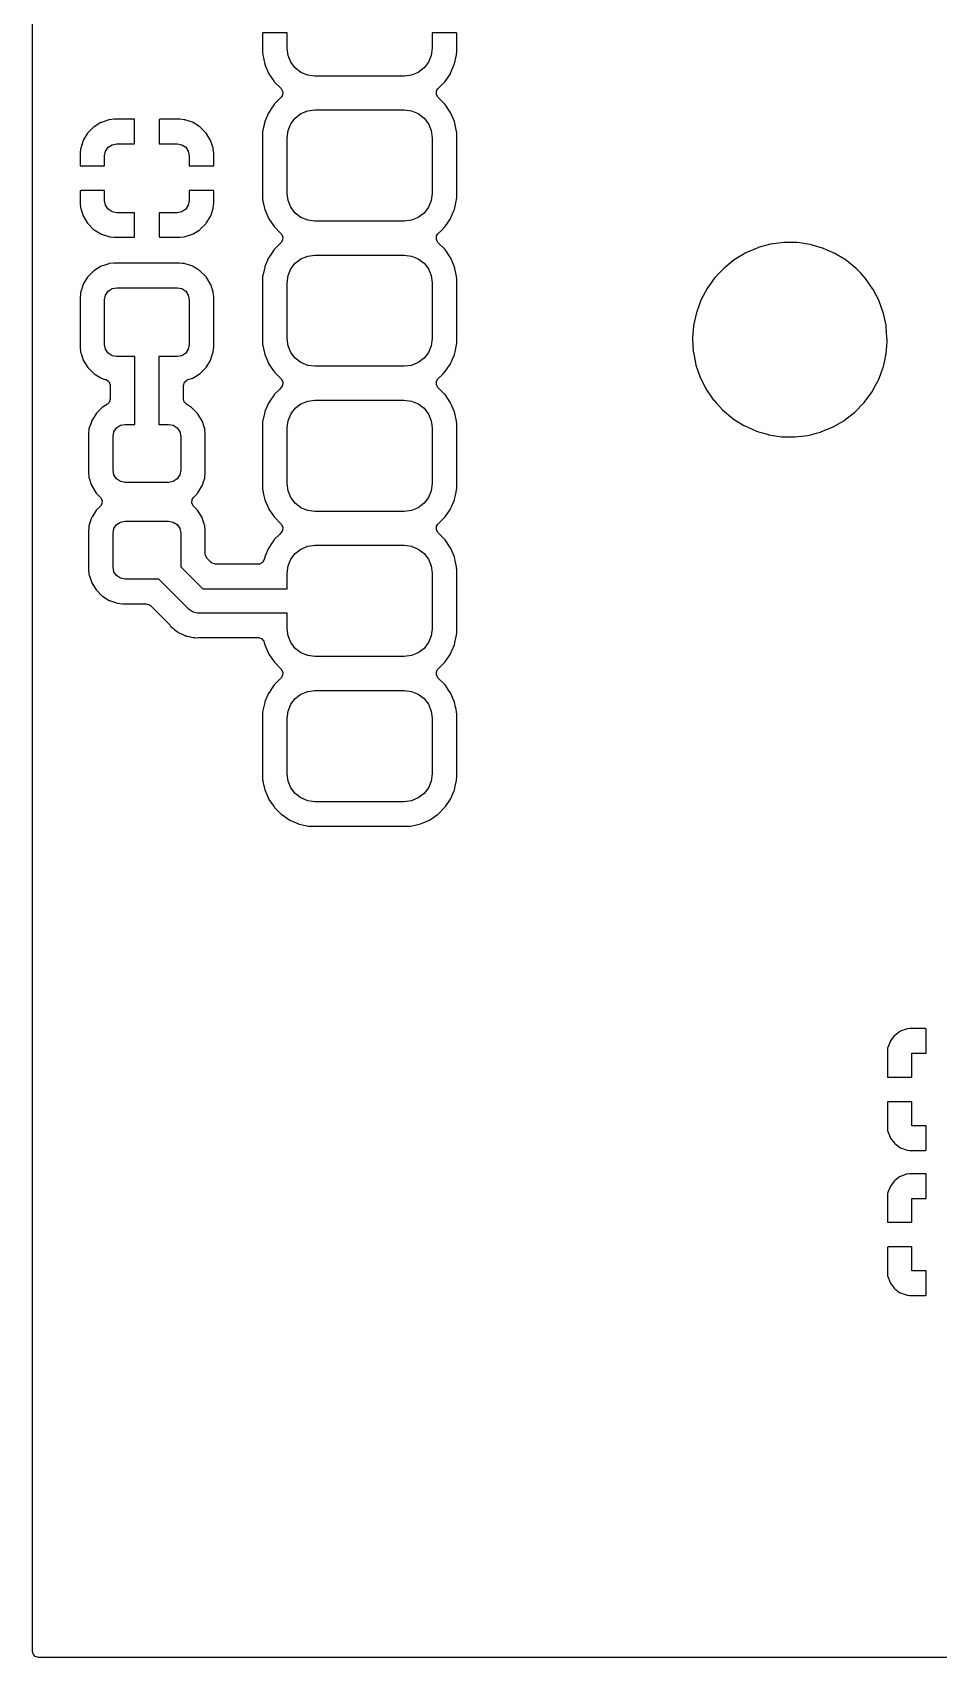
# Model space of a CAD drawing. Extents: x 170.5 to 254.5, y -139.5 to -85.5.
# Drawn here: x 170.51 to 189.25, y -139.49 to -105.9 of the extents above; entities that cross this region are included whole.
import ezdxf

# ---------------------------------------------------------------- set-up
doc = ezdxf.new("R2010")
doc.units = 0
doc.layers.add('BLACK', color=7, linetype='CONTINUOUS')

msp = doc.modelspace()

# ---------------------------------------------------------------- linework, layer by layer
at = {"layer": 'BLACK', "linetype": 'CONTINUOUS'}
for p, q in [((170.508, -139.366), (170.508, -85.634)), ((175.269, -105.91), (175.267, -105.918)), ((175.267, -105.918), (175.267, -106.306)), ((175.27, -105.908), (175.269, -105.91)), ((175.285, -105.904), (175.27, -105.908)), ((175.775, -105.904), (175.285, -105.904)), ((175.775, -106.225), (175.775, -105.904)), ((179.269, -105.904), (178.775, -105.904)), ((178.775, -105.904), (178.775, -106.225)), ((179.277, -105.906), (179.269, -105.904)), ((179.279, -105.907), (179.277, -105.906)), ((179.283, -105.922), (179.279, -105.907)), ((179.283, -106.306), (179.283, -105.922)), ((175.267, -106.306), (175.267, -106.31)), ((175.267, -106.31), (175.27, -106.351)), ((175.27, -106.351), (175.271, -106.36)), ((175.271, -106.36), (175.313, -106.552)), ((175.795, -106.374), (175.775, -106.225)), ((175.852, -106.512), (175.795, -106.374)), ((178.755, -106.374), (178.698, -106.512)), ((178.775, -106.225), (178.755, -106.374)), ((179.238, -106.55), (179.279, -106.359)), ((179.279, -106.359), (179.281, -106.349)), ((179.281, -106.349), (179.283, -106.31)), ((179.283, -106.31), (179.283, -106.306)), ((175.313, -106.552), (175.317, -106.563)), ((175.317, -106.563), (175.393, -106.742)), ((175.393, -106.742), (175.399, -106.752)), ((175.399, -106.752), (175.508, -106.914)), ((175.943, -106.632), (175.852, -106.512)), ((176.062, -106.723), (175.943, -106.632)), ((176.201, -106.78), (176.062, -106.723)), ((176.35, -106.8), (176.201, -106.78)), ((178.2, -106.8), (176.35, -106.8)), ((178.349, -106.78), (178.2, -106.8)), ((178.487, -106.723), (178.349, -106.78)), ((178.607, -106.632), (178.487, -106.723)), ((178.698, -106.512), (178.607, -106.632)), ((179.043, -106.912), (179.152, -106.751)), ((179.152, -106.751), (179.158, -106.74)), ((179.158, -106.74), (179.234, -106.561)), ((179.234, -106.561), (179.238, -106.55)), ((175.508, -106.914), (175.516, -106.923)), ((175.516, -106.923), (175.654, -107.06)), ((175.654, -107.06), (175.688, -107.123)), ((175.688, -107.123), (175.683, -107.193)), ((178.862, -107.177), (178.867, -107.106)), ((178.867, -107.106), (178.896, -107.061)), ((178.896, -107.061), (179.035, -106.921)), ((179.035, -106.921), (179.043, -106.912)), ((175.46, -107.457), (175.394, -107.554)), ((175.507, -107.388), (175.46, -107.457)), ((175.51, -107.383), (175.507, -107.388)), ((175.507, -107.388), (175.507, -107.388)), ((175.654, -107.239), (175.51, -107.383)), ((175.683, -107.193), (175.654, -107.239)), ((178.896, -107.239), (178.862, -107.177)), ((178.905, -107.248), (178.896, -107.239)), ((179.039, -107.381), (178.905, -107.248)), ((179.042, -107.386), (179.039, -107.381)), ((179.151, -107.547), (179.042, -107.386)), ((179.042, -107.386), (179.042, -107.386)), ((171.92, -107.763), (171.782, -107.848)), ((171.933, -107.757), (171.92, -107.763)), ((172.087, -107.705), (171.933, -107.757)), ((172.101, -107.702), (172.087, -107.705)), ((172.196, -107.692), (172.101, -107.702)), ((172.203, -107.692), (172.196, -107.692)), ((172.607, -107.692), (172.203, -107.692)), ((172.615, -107.694), (172.607, -107.692)), ((172.617, -107.695), (172.615, -107.694)), ((172.621, -107.71), (172.617, -107.695)), ((172.621, -108.2), (172.621, -107.71)), ((173.131, -107.698), (173.129, -107.706)), ((173.129, -107.706), (173.129, -108.2)), ((173.132, -107.696), (173.131, -107.698)), ((173.147, -107.692), (173.132, -107.696)), ((173.547, -107.692), (173.147, -107.692)), ((173.554, -107.692), (173.547, -107.692)), ((173.648, -107.702), (173.554, -107.692)), ((173.661, -107.705), (173.648, -107.702)), ((173.816, -107.756), (173.661, -107.705)), ((173.829, -107.762), (173.816, -107.756)), ((173.967, -107.847), (173.829, -107.762)), ((175.312, -107.75), (175.289, -107.856)), ((175.313, -107.744), (175.312, -107.75)), ((175.316, -107.737), (175.313, -107.744)), ((175.392, -107.559), (175.316, -107.737)), ((175.394, -107.554), (175.392, -107.559)), ((175.795, -107.926), (175.852, -107.787)), ((175.852, -107.787), (175.943, -107.668)), ((175.943, -107.668), (176.062, -107.577)), ((176.062, -107.577), (176.201, -107.52)), ((176.201, -107.52), (176.35, -107.5)), ((176.35, -107.5), (178.2, -107.5)), ((178.2, -107.5), (178.349, -107.52)), ((178.349, -107.52), (178.487, -107.577)), ((178.487, -107.577), (178.607, -107.668)), ((178.607, -107.668), (178.698, -107.787)), ((178.698, -107.787), (178.755, -107.926)), ((179.155, -107.552), (179.151, -107.547)), ((179.236, -107.742), (179.155, -107.552)), ((179.281, -107.944), (179.236, -107.742)), ((171.556, -108.134), (171.505, -108.289)), ((171.562, -108.121), (171.556, -108.134)), ((171.647, -107.983), (171.562, -108.121)), ((171.656, -107.972), (171.647, -107.983)), ((171.771, -107.857), (171.656, -107.972)), ((171.782, -107.848), (171.771, -107.857)), ((173.978, -107.856), (173.967, -107.847)), ((174.093, -107.971), (173.978, -107.856)), ((174.102, -107.982), (174.093, -107.971)), ((174.187, -108.12), (174.102, -107.982)), ((174.193, -108.133), (174.187, -108.12)), ((174.245, -108.287), (174.193, -108.133)), ((175.267, -107.99), (175.266, -107.992)), ((175.266, -107.992), (175.267, -109.308)), ((175.269, -107.951), (175.267, -107.99)), ((175.289, -107.856), (175.269, -107.946)), ((175.269, -107.946), (175.269, -107.951)), ((175.775, -108.075), (175.795, -107.926)), ((175.775, -109.225), (175.775, -108.075)), ((178.755, -107.926), (178.775, -108.075)), ((178.775, -108.075), (178.775, -109.225)), ((179.281, -107.949), (179.281, -107.944)), ((179.283, -107.983), (179.281, -107.949)), ((179.283, -107.992), (179.283, -107.983)), ((179.284, -109.308), (179.283, -107.992)), ((171.502, -108.302), (171.492, -108.396)), ((171.492, -108.396), (171.492, -108.403)), ((171.492, -108.403), (171.492, -108.64)), ((171.505, -108.289), (171.502, -108.302)), ((172, -108.45), (172.019, -108.354)), ((172, -108.658), (172, -108.45)), ((172.019, -108.354), (172.073, -108.273)), ((172.073, -108.273), (172.154, -108.219)), ((172.154, -108.219), (172.25, -108.2)), ((172.25, -108.2), (172.621, -108.2)), ((173.129, -108.2), (173.5, -108.2)), ((173.5, -108.2), (173.596, -108.219)), ((173.596, -108.219), (173.677, -108.273)), ((173.677, -108.273), (173.731, -108.354)), ((173.731, -108.354), (173.75, -108.45)), ((173.75, -108.45), (173.75, -108.658)), ((174.248, -108.301), (174.245, -108.287)), ((174.258, -108.396), (174.248, -108.301)), ((174.258, -108.403), (174.258, -108.396)), ((174.258, -108.645), (174.258, -108.403)), ((171.492, -108.64), (171.496, -108.656)), ((171.496, -108.656), (171.498, -108.657)), ((171.498, -108.657), (171.506, -108.658)), ((171.506, -108.658), (172, -108.658)), ((173.75, -108.658), (174.24, -108.658)), ((174.24, -108.658), (174.255, -108.654)), ((174.255, -108.654), (174.256, -108.653)), ((174.256, -108.653), (174.258, -108.645)), ((171.494, -109.172), (171.492, -109.18)), ((171.495, -109.171), (171.494, -109.172)), ((171.51, -109.166), (171.495, -109.171)), ((172, -109.166), (171.51, -109.166)), ((172, -109.375), (172, -109.166)), ((174.244, -109.166), (173.75, -109.166)), ((173.75, -109.166), (173.75, -109.375)), ((174.252, -109.168), (174.244, -109.166)), ((174.254, -109.169), (174.252, -109.168)), ((174.258, -109.185), (174.254, -109.169)), ((171.492, -109.18), (171.492, -109.422)), ((171.492, -109.422), (171.492, -109.429)), ((171.492, -109.429), (171.502, -109.524)), ((172.019, -109.471), (172, -109.375)), ((172.073, -109.552), (172.019, -109.471)), ((173.731, -109.471), (173.677, -109.552)), ((173.75, -109.375), (173.731, -109.471)), ((174.248, -109.523), (174.258, -109.429)), ((174.258, -109.422), (174.258, -109.185)), ((174.258, -109.429), (174.258, -109.422)), ((175.267, -109.308), (175.267, -109.31)), ((175.267, -109.31), (175.267, -109.31)), ((175.267, -109.31), (175.268, -109.328)), ((175.268, -109.328), (175.269, -109.356)), ((175.269, -109.356), (175.27, -109.36)), ((175.27, -109.36), (175.27, -109.36)), ((175.27, -109.36), (175.276, -109.386)), ((175.276, -109.386), (175.314, -109.558)), ((175.795, -109.374), (175.775, -109.225)), ((175.852, -109.512), (175.795, -109.374)), ((178.755, -109.374), (178.698, -109.512)), ((178.775, -109.225), (178.755, -109.374)), ((179.237, -109.556), (179.274, -109.386)), ((179.274, -109.386), (179.28, -109.359)), ((179.28, -109.359), (179.281, -109.354)), ((179.28, -109.359), (179.28, -109.359)), ((179.281, -109.354), (179.283, -109.32)), ((179.283, -109.31), (179.284, -109.308)), ((179.283, -109.32), (179.283, -109.31)), ((179.283, -109.31), (179.283, -109.31)), ((171.502, -109.524), (171.505, -109.538)), ((171.505, -109.538), (171.557, -109.692)), ((171.557, -109.692), (171.563, -109.705)), ((171.563, -109.705), (171.648, -109.843)), ((171.648, -109.843), (171.657, -109.854)), ((172.154, -109.606), (172.073, -109.552)), ((172.25, -109.625), (172.154, -109.606)), ((172.621, -109.625), (172.25, -109.625)), ((172.621, -110.119), (172.621, -109.625)), ((173.5, -109.625), (173.129, -109.625)), ((173.129, -109.625), (173.129, -110.115)), ((173.596, -109.606), (173.5, -109.625)), ((173.677, -109.552), (173.596, -109.606)), ((174.094, -109.853), (174.103, -109.842)), ((174.103, -109.842), (174.188, -109.704)), ((174.188, -109.704), (174.194, -109.691)), ((174.194, -109.691), (174.245, -109.536)), ((174.245, -109.536), (174.248, -109.523)), ((175.314, -109.558), (175.395, -109.748)), ((175.395, -109.748), (175.399, -109.753)), ((175.399, -109.753), (175.399, -109.753)), ((175.399, -109.753), (175.507, -109.912)), ((175.943, -109.632), (175.852, -109.512)), ((176.062, -109.723), (175.943, -109.632)), ((176.201, -109.78), (176.062, -109.723)), ((176.35, -109.8), (176.201, -109.78)), ((178.2, -109.8), (176.35, -109.8)), ((178.349, -109.78), (178.2, -109.8)), ((178.487, -109.723), (178.349, -109.78)), ((178.607, -109.632), (178.487, -109.723)), ((178.698, -109.512), (178.607, -109.632)), ((179.043, -109.912), (179.152, -109.751)), ((179.152, -109.751), (179.156, -109.746)), ((179.156, -109.746), (179.219, -109.597)), ((179.219, -109.597), (179.235, -109.561)), ((179.235, -109.561), (179.237, -109.556)), ((179.235, -109.561), (179.235, -109.561)), ((171.657, -109.854), (171.772, -109.969)), ((171.772, -109.969), (171.783, -109.978)), ((171.783, -109.978), (171.921, -110.063)), ((171.921, -110.063), (171.934, -110.069)), ((171.934, -110.069), (172.089, -110.12)), ((172.089, -110.12), (172.102, -110.123)), ((172.102, -110.123), (172.196, -110.133)), ((172.196, -110.133), (172.203, -110.133)), ((172.203, -110.133), (172.603, -110.133)), ((172.603, -110.133), (172.618, -110.129)), ((172.618, -110.129), (172.619, -110.127)), ((172.619, -110.127), (172.621, -110.119)), ((173.129, -110.115), (173.133, -110.13)), ((173.133, -110.13), (173.135, -110.131)), ((173.135, -110.131), (173.143, -110.133)), ((173.143, -110.133), (173.547, -110.133)), ((173.547, -110.133), (173.554, -110.133)), ((173.554, -110.133), (173.649, -110.123)), ((173.649, -110.123), (173.663, -110.12)), ((173.663, -110.12), (173.817, -110.068)), ((173.817, -110.068), (173.83, -110.062)), ((173.83, -110.062), (173.968, -109.977)), ((173.968, -109.977), (173.979, -109.968)), ((173.979, -109.968), (174.094, -109.853)), ((175.507, -109.912), (175.511, -109.919)), ((175.511, -109.919), (175.634, -110.041)), ((175.634, -110.041), (175.654, -110.061)), ((175.654, -110.061), (175.688, -110.123)), ((175.688, -110.123), (175.683, -110.194)), ((178.862, -110.177), (178.867, -110.106)), ((178.896, -110.239), (178.862, -110.177)), ((178.867, -110.106), (178.896, -110.061)), ((178.896, -110.061), (178.974, -109.983)), ((178.974, -109.983), (179.04, -109.917)), ((179.04, -109.917), (179.043, -109.912)), ((175.442, -110.484), (175.394, -110.554)), ((175.507, -110.388), (175.442, -110.484)), ((175.51, -110.383), (175.507, -110.388)), ((175.507, -110.388), (175.507, -110.388)), ((175.598, -110.294), (175.51, -110.383)), ((175.654, -110.239), (175.598, -110.294)), ((175.683, -110.194), (175.654, -110.239)), ((176.201, -110.52), (176.35, -110.5)), ((176.35, -110.5), (178.2, -110.5)), ((178.2, -110.5), (178.349, -110.52)), ((179.039, -110.381), (178.896, -110.239)), ((179.042, -110.386), (179.039, -110.381)), ((179.151, -110.547), (179.042, -110.386)), ((179.042, -110.386), (179.042, -110.386)), ((185.261, -110.457), (185.026, -110.597)), ((185.513, -110.349), (185.261, -110.457)), ((185.521, -110.347), (185.513, -110.349)), ((185.773, -110.278), (185.521, -110.347)), ((185.777, -110.277), (185.773, -110.278)), ((185.773, -110.278), (185.773, -110.278)), ((185.948, -110.255), (185.777, -110.277)), ((186.044, -110.242), (185.948, -110.255)), ((186.049, -110.241), (186.044, -110.242)), ((186.044, -110.242), (186.044, -110.242)), ((186.053, -110.241), (186.049, -110.241)), ((186.179, -110.242), (186.053, -110.241)), ((186.053, -110.241), (186.053, -110.241)), ((186.322, -110.243), (186.179, -110.242)), ((186.381, -110.251), (186.322, -110.243)), ((186.589, -110.281), (186.381, -110.251)), ((186.593, -110.281), (186.589, -110.281)), ((186.589, -110.281), (186.589, -110.281)), ((186.736, -110.322), (186.593, -110.281)), ((186.853, -110.355), (186.736, -110.322)), ((186.857, -110.356), (186.853, -110.355)), ((186.853, -110.355), (186.853, -110.355)), ((186.95, -110.397), (186.857, -110.356)), ((187.104, -110.465), (186.95, -110.397)), ((187.107, -110.466), (187.104, -110.465)), ((187.104, -110.465), (187.104, -110.465)), ((187.341, -110.609), (187.107, -110.466)), ((171.776, -110.827), (171.651, -110.952)), ((171.926, -110.733), (171.776, -110.827)), ((171.984, -110.714), (171.926, -110.733)), ((172.087, -110.68), (171.984, -110.714)), ((172.094, -110.677), (172.087, -110.68)), ((172.087, -110.68), (172.087, -110.68)), ((172.101, -110.677), (172.094, -110.677)), ((172.196, -110.667), (172.101, -110.677)), ((172.101, -110.677), (172.101, -110.677)), ((172.2, -110.666), (172.196, -110.667)), ((172.196, -110.667), (172.196, -110.667)), ((173.55, -110.666), (172.2, -110.666)), ((173.605, -110.672), (173.55, -110.666)), ((173.648, -110.677), (173.605, -110.672)), ((173.655, -110.677), (173.648, -110.677)), ((173.648, -110.677), (173.648, -110.677)), ((173.661, -110.679), (173.655, -110.677)), ((173.718, -110.698), (173.661, -110.679)), ((173.661, -110.679), (173.661, -110.679)), ((173.823, -110.733), (173.718, -110.698)), ((173.829, -110.737), (173.823, -110.733)), ((173.911, -110.787), (173.829, -110.737)), ((173.829, -110.737), (173.829, -110.737)), ((173.973, -110.826), (173.911, -110.787)), ((174.098, -110.951), (173.973, -110.826)), ((175.312, -110.75), (175.284, -110.877)), ((175.313, -110.744), (175.312, -110.75)), ((175.316, -110.737), (175.313, -110.744)), ((175.392, -110.559), (175.316, -110.737)), ((175.394, -110.554), (175.392, -110.559)), ((175.795, -110.926), (175.852, -110.787)), ((175.852, -110.787), (175.943, -110.668)), ((175.943, -110.668), (176.062, -110.577)), ((176.062, -110.577), (176.201, -110.52)), ((178.349, -110.52), (178.487, -110.577)), ((178.487, -110.577), (178.607, -110.668)), ((178.607, -110.668), (178.698, -110.787)), ((178.698, -110.787), (178.755, -110.926)), ((179.155, -110.552), (179.151, -110.547)), ((179.236, -110.742), (179.155, -110.552)), ((179.281, -110.944), (179.236, -110.742)), ((184.813, -110.768), (184.707, -110.88)), ((184.94, -110.666), (184.813, -110.768)), ((185.023, -110.6), (184.94, -110.666)), ((185.026, -110.597), (185.023, -110.6)), ((185.023, -110.6), (185.023, -110.6)), ((187.344, -110.612), (187.341, -110.609)), ((187.549, -110.78), (187.344, -110.612)), ((187.344, -110.612), (187.344, -110.612)), ((187.553, -110.783), (187.549, -110.78)), ((187.549, -110.78), (187.549, -110.78)), ((187.556, -110.786), (187.553, -110.783)), ((187.64, -110.877), (187.556, -110.786)), ((187.556, -110.786), (187.556, -110.786)), ((171.556, -111.109), (171.506, -111.258)), ((171.558, -111.102), (171.556, -111.109)), ((171.566, -111.089), (171.558, -111.102)), ((171.647, -110.958), (171.566, -111.089)), ((171.651, -110.952), (171.647, -110.958)), ((171.647, -110.958), (171.647, -110.958)), ((172.154, -111.194), (172.25, -111.175)), ((172.25, -111.175), (173.5, -111.175)), ((173.5, -111.175), (173.596, -111.194)), ((174.192, -111.101), (174.098, -110.951)), ((174.194, -111.108), (174.192, -111.101)), ((174.245, -111.262), (174.194, -111.108)), ((175.267, -110.99), (175.266, -110.992)), ((175.266, -110.992), (175.267, -112.308)), ((175.269, -110.951), (175.267, -110.99)), ((175.284, -110.877), (175.269, -110.946)), ((175.269, -110.946), (175.269, -110.951)), ((175.775, -111.075), (175.795, -110.926)), ((175.775, -112.225), (175.775, -111.075)), ((178.755, -110.926), (178.775, -111.075)), ((178.775, -111.075), (178.775, -112.225)), ((179.281, -110.949), (179.281, -110.944)), ((179.283, -110.983), (179.281, -110.949)), ((179.283, -110.992), (179.283, -110.983)), ((179.284, -112.229), (179.283, -110.992)), ((184.464, -111.189), (184.336, -111.431)), ((184.624, -110.967), (184.464, -111.189)), ((184.636, -110.955), (184.624, -110.967)), ((184.707, -110.88), (184.636, -110.955)), ((187.739, -110.983), (187.64, -110.877)), ((187.742, -110.987), (187.739, -110.983)), ((187.894, -111.204), (187.742, -110.987)), ((187.742, -110.987), (187.742, -110.987)), ((171.499, -111.303), (171.492, -111.375)), ((171.492, -111.375), (171.492, -112.4)), ((171.502, -111.277), (171.499, -111.303)), ((171.506, -111.258), (171.502, -111.27)), ((171.502, -111.27), (171.502, -111.277)), ((171.502, -111.277), (171.502, -111.277)), ((172, -111.425), (172.019, -111.329)), ((172, -112.35), (172, -111.425)), ((172.019, -111.329), (172.073, -111.248)), ((172.073, -111.248), (172.154, -111.194)), ((173.596, -111.194), (173.677, -111.248)), ((173.677, -111.248), (173.731, -111.329)), ((173.731, -111.329), (173.75, -111.425)), ((173.75, -111.425), (173.75, -112.35)), ((174.248, -111.269), (174.245, -111.262)), ((174.248, -111.276), (174.248, -111.269)), ((174.257, -111.36), (174.248, -111.276)), ((174.248, -111.276), (174.248, -111.276)), ((174.258, -111.375), (174.257, -111.36)), ((174.258, -112.4), (174.258, -111.375)), ((184.336, -111.431), (184.298, -111.536)), ((187.897, -111.207), (187.894, -111.204)), ((187.899, -111.211), (187.897, -111.207)), ((188.02, -111.447), (187.899, -111.211)), ((187.899, -111.211), (187.899, -111.211)), ((188.022, -111.451), (188.02, -111.447)), ((188.114, -111.709), (188.022, -111.451)), ((184.242, -111.688), (184.184, -111.956)), ((184.248, -111.674), (184.242, -111.688)), ((184.298, -111.536), (184.248, -111.674)), ((188.131, -111.795), (188.114, -111.709)), ((188.164, -111.952), (188.131, -111.795)), ((184.184, -111.96), (184.163, -112.219)), ((184.184, -111.956), (184.184, -111.96)), ((188.169, -111.977), (188.164, -111.952)), ((188.169, -111.981), (188.169, -111.977)), ((188.184, -112.202), (188.169, -111.981)), ((188.169, -111.981), (188.169, -111.981)), ((171.492, -112.4), (171.492, -112.404)), ((171.492, -112.404), (171.502, -112.499)), ((171.492, -112.404), (171.492, -112.404)), ((171.502, -112.499), (171.502, -112.506)), ((171.502, -112.506), (171.505, -112.513)), ((171.505, -112.513), (171.505, -112.513)), ((171.505, -112.513), (171.527, -112.58)), ((172.019, -112.446), (172, -112.35)), ((172.073, -112.527), (172.019, -112.446)), ((172.154, -112.581), (172.073, -112.527)), ((173.677, -112.527), (173.596, -112.581)), ((173.731, -112.446), (173.677, -112.527)), ((173.75, -112.35), (173.731, -112.446)), ((174.228, -112.565), (174.246, -112.511)), ((174.246, -112.511), (174.248, -112.505)), ((174.246, -112.511), (174.246, -112.511)), ((174.248, -112.505), (174.249, -112.495)), ((174.249, -112.495), (174.258, -112.404)), ((174.258, -112.404), (174.258, -112.4)), ((175.267, -112.308), (175.267, -112.31)), ((175.267, -112.31), (175.267, -112.31)), ((175.267, -112.31), (175.268, -112.335)), ((175.268, -112.335), (175.269, -112.356)), ((175.269, -112.356), (175.27, -112.36)), ((175.27, -112.36), (175.27, -112.36)), ((175.27, -112.36), (175.286, -112.429)), ((175.286, -112.429), (175.314, -112.558)), ((175.795, -112.374), (175.775, -112.225)), ((175.852, -112.512), (175.795, -112.374)), ((175.943, -112.632), (175.852, -112.512)), ((178.698, -112.512), (178.607, -112.632)), ((178.755, -112.374), (178.698, -112.512)), ((178.775, -112.225), (178.755, -112.374)), ((179.237, -112.556), (179.249, -112.502)), ((179.249, -112.502), (179.28, -112.359)), ((179.28, -112.359), (179.281, -112.354)), ((179.28, -112.359), (179.28, -112.359)), ((179.281, -112.354), (179.283, -112.312)), ((179.283, -112.31), (179.284, -112.308)), ((179.283, -112.312), (179.283, -112.31)), ((179.283, -112.31), (179.283, -112.31)), ((179.284, -112.308), (179.284, -112.229)), ((184.163, -112.219), (184.162, -112.229)), ((184.162, -112.229), (184.163, -112.236)), ((184.163, -112.236), (184.178, -112.502)), ((184.178, -112.502), (184.179, -112.506)), ((184.179, -112.506), (184.179, -112.506)), ((184.179, -112.506), (184.208, -112.653)), ((188.165, -112.543), (188.187, -112.295)), ((188.188, -112.25), (188.184, -112.202)), ((188.187, -112.292), (188.188, -112.25)), ((188.187, -112.295), (188.187, -112.292)), ((171.527, -112.58), (171.558, -112.674)), ((171.558, -112.674), (171.652, -112.824)), ((171.652, -112.824), (171.777, -112.949)), ((172.25, -112.6), (172.154, -112.581)), ((172.625, -112.6), (172.25, -112.6)), ((172.625, -114), (172.625, -112.6)), ((173.5, -112.6), (173.125, -112.6)), ((173.125, -112.6), (173.125, -114)), ((173.596, -112.581), (173.5, -112.6)), ((173.974, -112.948), (174.099, -112.823)), ((174.099, -112.823), (174.121, -112.789)), ((174.121, -112.789), (174.188, -112.679)), ((174.188, -112.679), (174.192, -112.673)), ((174.188, -112.679), (174.188, -112.679)), ((174.192, -112.673), (174.228, -112.565)), ((175.314, -112.558), (175.395, -112.748)), ((175.395, -112.748), (175.399, -112.753)), ((175.399, -112.753), (175.399, -112.753)), ((175.399, -112.753), (175.496, -112.896)), ((176.062, -112.723), (175.943, -112.632)), ((176.201, -112.78), (176.062, -112.723)), ((176.35, -112.8), (176.201, -112.78)), ((178.2, -112.8), (176.35, -112.8)), ((178.349, -112.78), (178.2, -112.8)), ((178.487, -112.723), (178.349, -112.78)), ((178.607, -112.632), (178.487, -112.723)), ((179.045, -112.91), (179.152, -112.751)), ((179.152, -112.751), (179.156, -112.746)), ((179.156, -112.746), (179.189, -112.669)), ((179.189, -112.669), (179.235, -112.561)), ((179.235, -112.561), (179.237, -112.556)), ((179.235, -112.561), (179.235, -112.561)), ((184.208, -112.653), (184.231, -112.771)), ((184.231, -112.771), (184.232, -112.775)), ((184.232, -112.775), (184.313, -113.011)), ((188.056, -112.953), (188.1, -112.836)), ((188.1, -112.836), (188.102, -112.832)), ((188.1, -112.836), (188.1, -112.836)), ((188.102, -112.832), (188.137, -112.68)), ((188.137, -112.68), (188.162, -112.569)), ((188.162, -112.569), (188.163, -112.565)), ((188.162, -112.569), (188.162, -112.569)), ((188.163, -112.565), (188.165, -112.543)), ((171.777, -112.949), (171.783, -112.953)), ((171.783, -112.953), (171.783, -112.953)), ((171.783, -112.953), (171.92, -113.038)), ((171.92, -113.038), (171.927, -113.042)), ((171.927, -113.042), (172.012, -113.07)), ((172.012, -113.07), (172.03, -113.076)), ((172.03, -113.076), (172.089, -113.117)), ((172.089, -113.117), (172.116, -113.182)), ((172.116, -113.182), (172.117, -113.196)), ((172.117, -113.196), (172.117, -113.479)), ((173.633, -113.196), (173.654, -113.128)), ((173.633, -113.479), (173.633, -113.196)), ((173.654, -113.128), (173.707, -113.081)), ((173.707, -113.081), (173.72, -113.076)), ((173.72, -113.076), (173.824, -113.042)), ((173.824, -113.042), (173.974, -112.948)), ((175.496, -112.896), (175.511, -112.919)), ((175.511, -112.919), (175.654, -113.061)), ((175.654, -113.061), (175.688, -113.123)), ((175.683, -113.194), (175.654, -113.239)), ((175.688, -113.123), (175.683, -113.194)), ((178.862, -113.177), (178.867, -113.106)), ((178.896, -113.239), (178.862, -113.177)), ((178.867, -113.106), (178.896, -113.061)), ((178.896, -113.061), (178.989, -112.968)), ((178.989, -112.968), (179.04, -112.917)), ((179.04, -112.917), (179.045, -112.91)), ((184.313, -113.011), (184.32, -113.03)), ((184.32, -113.03), (184.358, -113.106)), ((184.358, -113.106), (184.425, -113.239)), ((187.901, -113.28), (188.003, -113.092)), ((188.003, -113.092), (188.005, -113.088)), ((188.003, -113.092), (188.003, -113.092)), ((188.005, -113.088), (188.056, -112.953)), ((172.117, -113.479), (172.096, -113.547)), ((173.646, -113.533), (173.633, -113.479)), ((173.693, -113.586), (173.646, -113.533)), ((175.433, -113.497), (175.394, -113.554)), ((175.507, -113.388), (175.433, -113.497)), ((175.51, -113.383), (175.507, -113.388)), ((175.507, -113.388), (175.507, -113.388)), ((175.615, -113.278), (175.51, -113.383)), ((175.654, -113.239), (175.615, -113.278)), ((176.062, -113.577), (176.201, -113.52)), ((176.201, -113.52), (176.35, -113.5)), ((176.35, -113.5), (178.2, -113.5)), ((178.2, -113.5), (178.349, -113.52)), ((178.349, -113.52), (178.487, -113.577)), ((179.039, -113.381), (178.896, -113.239)), ((179.042, -113.386), (179.039, -113.381)), ((179.144, -113.536), (179.042, -113.386)), ((179.042, -113.386), (179.042, -113.386)), ((179.155, -113.552), (179.144, -113.536)), ((184.425, -113.239), (184.443, -113.275)), ((184.443, -113.275), (184.445, -113.278)), ((184.445, -113.278), (184.445, -113.278)), ((184.445, -113.278), (184.525, -113.395)), ((184.525, -113.395), (184.598, -113.5)), ((184.598, -113.5), (184.601, -113.503)), ((184.601, -113.503), (184.601, -113.503)), ((184.601, -113.503), (184.651, -113.558)), ((187.715, -113.546), (187.872, -113.332)), ((187.872, -113.332), (187.874, -113.328)), ((187.874, -113.328), (187.901, -113.28)), ((171.822, -113.783), (171.738, -113.919)), ((171.826, -113.777), (171.822, -113.783)), ((171.822, -113.783), (171.822, -113.783)), ((171.951, -113.652), (171.826, -113.777)), ((172.057, -113.586), (171.951, -113.652)), ((172.096, -113.547), (172.057, -113.586)), ((173.798, -113.651), (173.693, -113.586)), ((173.803, -113.656), (173.798, -113.651)), ((173.889, -113.742), (173.803, -113.656)), ((173.923, -113.776), (173.889, -113.742)), ((174.017, -113.926), (173.923, -113.776)), ((175.312, -113.75), (175.275, -113.921)), ((175.313, -113.744), (175.312, -113.75)), ((175.316, -113.737), (175.313, -113.744)), ((175.392, -113.559), (175.316, -113.737)), ((175.394, -113.554), (175.392, -113.559)), ((175.795, -113.926), (175.852, -113.787)), ((175.852, -113.787), (175.943, -113.668)), ((175.943, -113.668), (176.062, -113.577)), ((178.487, -113.577), (178.607, -113.668)), ((178.607, -113.668), (178.698, -113.787)), ((178.698, -113.787), (178.755, -113.926)), ((179.236, -113.742), (179.155, -113.552)), ((179.249, -113.801), (179.236, -113.742)), ((179.278, -113.933), (179.249, -113.801)), ((184.651, -113.558), (184.782, -113.703)), ((184.782, -113.703), (184.992, -113.878)), ((184.992, -113.878), (184.996, -113.881)), ((187.306, -113.915), (187.522, -113.746)), ((187.522, -113.746), (187.525, -113.742)), ((187.525, -113.742), (187.703, -113.558)), ((187.703, -113.558), (187.712, -113.549)), ((187.712, -113.549), (187.715, -113.546)), ((187.715, -113.546), (187.715, -113.546)), ((171.677, -114.095), (171.666, -114.2)), ((171.666, -114.2), (171.666, -115)), ((171.684, -114.075), (171.677, -114.095)), ((171.712, -113.99), (171.684, -114.075)), ((171.733, -113.927), (171.712, -113.99)), ((171.738, -113.919), (171.733, -113.927)), ((172.175, -114.25), (172.194, -114.154)), ((172.194, -114.154), (172.248, -114.073)), ((172.248, -114.073), (172.329, -114.019)), ((172.329, -114.019), (172.425, -114)), ((172.425, -114), (172.625, -114)), ((173.125, -114), (173.325, -114)), ((173.325, -114), (173.421, -114.019)), ((173.421, -114.019), (173.502, -114.073)), ((173.502, -114.073), (173.556, -114.154)), ((173.556, -114.154), (173.575, -114.25)), ((174.023, -113.944), (174.017, -113.926)), ((174.051, -114.029), (174.023, -113.944)), ((174.073, -114.094), (174.051, -114.029)), ((174.073, -114.101), (174.073, -114.094)), ((174.083, -114.196), (174.073, -114.101)), ((174.073, -114.101), (174.073, -114.101)), ((174.083, -114.2), (174.083, -114.196)), ((174.083, -115), (174.083, -114.2)), ((175.267, -113.99), (175.266, -113.992)), ((175.266, -113.992), (175.267, -115.308)), ((175.269, -113.951), (175.267, -113.99)), ((175.275, -113.921), (175.269, -113.946)), ((175.269, -113.946), (175.269, -113.951)), ((175.775, -114.075), (175.795, -113.926)), ((175.775, -115.225), (175.775, -114.075)), ((178.755, -113.926), (178.775, -114.075)), ((178.775, -114.075), (178.775, -115.225)), ((179.281, -113.944), (179.278, -113.933)), ((179.283, -113.992), (179.281, -113.944)), ((179.284, -115.308), (179.283, -113.992)), ((184.996, -113.881), (184.996, -113.881)), ((184.996, -113.881), (185.022, -113.897)), ((185.022, -113.897), (185.224, -114.024)), ((185.224, -114.024), (185.228, -114.026)), ((185.228, -114.026), (185.228, -114.026)), ((185.228, -114.026), (185.47, -114.135)), ((185.47, -114.135), (185.47, -114.135)), ((185.47, -114.135), (185.473, -114.136)), ((185.473, -114.136), (185.478, -114.138)), ((185.478, -114.138), (185.732, -114.213)), ((185.732, -114.213), (185.732, -114.213)), ((185.732, -114.213), (185.736, -114.214)), ((185.736, -114.214), (185.74, -114.215)), ((186.552, -114.227), (186.745, -114.176)), ((186.745, -114.176), (186.813, -114.159)), ((186.813, -114.159), (186.817, -114.158)), ((186.813, -114.159), (186.813, -114.159)), ((186.817, -114.158), (187.07, -114.053)), ((187.07, -114.053), (187.231, -113.959)), ((187.231, -113.959), (187.303, -113.917)), ((187.303, -113.917), (187.306, -113.915)), ((187.303, -113.917), (187.303, -113.917)), ((172.175, -114.95), (172.175, -114.25)), ((173.575, -114.25), (173.575, -114.95)), ((185.74, -114.215), (185.74, -114.215)), ((185.74, -114.215), (186.002, -114.255)), ((186.002, -114.255), (186.002, -114.255)), ((186.002, -114.255), (186.007, -114.256)), ((186.007, -114.256), (186.143, -114.258)), ((186.143, -114.258), (186.276, -114.26)), ((186.276, -114.26), (186.276, -114.26)), ((186.276, -114.26), (186.28, -114.26)), ((186.28, -114.26), (186.552, -114.227)), ((171.666, -115), (171.667, -115.004)), ((171.667, -115.004), (171.667, -115.004)), ((171.667, -115.004), (171.675, -115.084)), ((171.675, -115.084), (171.677, -115.106)), ((171.677, -115.106), (171.68, -115.113)), ((171.68, -115.113), (171.68, -115.113)), ((171.68, -115.113), (171.716, -115.223)), ((172.194, -115.046), (172.175, -114.95)), ((172.248, -115.127), (172.194, -115.046)), ((172.329, -115.181), (172.248, -115.127)), ((172.425, -115.2), (172.329, -115.181)), ((173.325, -115.2), (172.425, -115.2)), ((173.421, -115.181), (173.325, -115.2)), ((173.502, -115.127), (173.421, -115.181)), ((173.556, -115.046), (173.502, -115.127)), ((173.575, -114.95), (173.556, -115.046)), ((174.017, -115.273), (174.059, -115.147)), ((174.059, -115.147), (174.071, -115.111)), ((174.071, -115.111), (174.073, -115.105)), ((174.071, -115.111), (174.071, -115.111)), ((174.073, -115.105), (174.083, -115)), ((171.716, -115.223), (171.733, -115.274)), ((171.733, -115.274), (171.827, -115.424)), ((171.827, -115.424), (171.896, -115.493)), ((171.896, -115.493), (171.913, -115.511)), ((171.913, -115.511), (171.947, -115.573)), ((173.803, -115.627), (173.808, -115.556)), ((173.808, -115.556), (173.837, -115.511)), ((173.837, -115.511), (173.919, -115.428)), ((173.919, -115.428), (173.924, -115.423)), ((173.924, -115.423), (173.93, -115.414)), ((173.93, -115.414), (174.013, -115.279)), ((174.013, -115.279), (174.017, -115.273)), ((174.013, -115.279), (174.013, -115.279)), ((175.267, -115.308), (175.267, -115.31)), ((175.267, -115.31), (175.267, -115.31)), ((175.267, -115.31), (175.268, -115.335)), ((175.268, -115.335), (175.269, -115.356)), ((175.269, -115.356), (175.27, -115.36)), ((175.27, -115.36), (175.27, -115.36)), ((175.27, -115.36), (175.29, -115.45)), ((175.29, -115.45), (175.314, -115.558)), ((175.314, -115.558), (175.395, -115.748)), ((175.795, -115.374), (175.775, -115.225)), ((175.852, -115.512), (175.795, -115.374)), ((175.943, -115.632), (175.852, -115.512)), ((178.698, -115.512), (178.607, -115.632)), ((178.755, -115.374), (178.698, -115.512)), ((178.775, -115.225), (178.755, -115.374)), ((179.235, -115.561), (179.237, -115.556)), ((179.237, -115.556), (179.255, -115.472)), ((179.255, -115.472), (179.28, -115.359)), ((179.28, -115.359), (179.281, -115.354)), ((179.28, -115.359), (179.28, -115.359)), ((179.281, -115.354), (179.283, -115.317)), ((179.283, -115.31), (179.284, -115.308)), ((179.283, -115.317), (179.283, -115.31)), ((179.283, -115.31), (179.283, -115.31)), ((171.822, -115.783), (171.742, -115.912)), ((171.826, -115.777), (171.822, -115.783)), ((171.822, -115.783), (171.822, -115.783)), ((171.905, -115.697), (171.826, -115.777)), ((171.913, -115.689), (171.905, -115.697)), ((171.942, -115.644), (171.913, -115.689)), ((171.947, -115.573), (171.942, -115.644)), ((173.837, -115.689), (173.803, -115.627)), ((173.888, -115.741), (173.837, -115.689)), ((173.914, -115.766), (173.888, -115.741)), ((173.923, -115.776), (173.914, -115.766)), ((174.017, -115.926), (173.923, -115.776)), ((175.395, -115.748), (175.399, -115.753)), ((175.399, -115.753), (175.399, -115.753)), ((175.399, -115.753), (175.505, -115.91)), ((176.062, -115.723), (175.943, -115.632)), ((176.201, -115.78), (176.062, -115.723)), ((176.35, -115.8), (176.201, -115.78)), ((178.2, -115.8), (176.35, -115.8)), ((178.349, -115.78), (178.2, -115.8)), ((178.487, -115.723), (178.349, -115.78)), ((178.607, -115.632), (178.487, -115.723)), ((179.043, -115.912), (179.152, -115.751)), ((179.152, -115.751), (179.156, -115.746)), ((179.156, -115.746), (179.174, -115.703)), ((179.174, -115.703), (179.235, -115.561)), ((179.235, -115.561), (179.235, -115.561)), ((171.672, -116.142), (171.666, -116.2)), ((171.666, -116.2), (171.666, -117)), ((171.677, -116.102), (171.672, -116.142)), ((171.689, -116.059), (171.677, -116.095)), ((171.677, -116.095), (171.677, -116.102)), ((171.677, -116.102), (171.677, -116.102)), ((171.731, -115.934), (171.689, -116.059)), ((171.733, -115.927), (171.731, -115.934)), ((171.742, -115.912), (171.733, -115.927)), ((172.175, -116.25), (172.194, -116.154)), ((172.194, -116.154), (172.248, -116.073)), ((172.248, -116.073), (172.329, -116.019)), ((172.329, -116.019), (172.425, -116)), ((172.425, -116), (173.325, -116)), ((173.325, -116), (173.421, -116.019)), ((173.421, -116.019), (173.502, -116.073)), ((173.502, -116.073), (173.556, -116.154)), ((173.556, -116.154), (173.575, -116.25)), ((174.019, -115.933), (174.017, -115.926)), ((174.069, -116.084), (174.019, -115.933)), ((174.073, -116.094), (174.069, -116.084)), ((174.073, -116.101), (174.073, -116.094)), ((174.082, -116.185), (174.073, -116.101)), ((174.073, -116.101), (174.073, -116.101)), ((174.083, -116.2), (174.082, -116.185)), ((174.083, -116.684), (174.083, -116.2)), ((175.505, -115.91), (175.511, -115.919)), ((175.511, -115.919), (175.654, -116.061)), ((175.654, -116.061), (175.688, -116.123)), ((175.683, -116.194), (175.654, -116.239)), ((175.688, -116.123), (175.683, -116.194)), ((178.862, -116.177), (178.867, -116.106)), ((178.896, -116.239), (178.862, -116.177)), ((178.867, -116.106), (178.896, -116.061)), ((178.896, -116.061), (178.997, -115.96)), ((178.997, -115.96), (179.04, -115.917)), ((179.04, -115.917), (179.043, -115.912)), ((172.175, -116.95), (172.175, -116.25)), ((173.575, -116.25), (173.575, -116.946)), ((175.392, -116.559), (175.315, -116.739)), ((175.394, -116.554), (175.392, -116.559)), ((175.459, -116.459), (175.394, -116.554)), ((175.507, -116.388), (175.459, -116.459)), ((175.51, -116.383), (175.507, -116.388)), ((175.507, -116.388), (175.507, -116.388)), ((175.618, -116.274), (175.51, -116.383)), ((175.654, -116.239), (175.618, -116.274)), ((176.062, -116.577), (176.201, -116.52)), ((176.201, -116.52), (176.35, -116.5)), ((176.35, -116.5), (178.2, -116.5)), ((178.2, -116.5), (178.349, -116.52)), ((178.349, -116.52), (178.487, -116.577)), ((179.039, -116.381), (178.896, -116.239)), ((179.042, -116.386), (179.039, -116.381)), ((179.151, -116.547), (179.042, -116.386)), ((179.042, -116.386), (179.042, -116.386)), ((179.155, -116.552), (179.151, -116.547)), ((179.236, -116.742), (179.155, -116.552)), ((174.086, -116.71), (174.083, -116.684)), ((174.12, -116.773), (174.086, -116.71)), ((174.202, -116.855), (174.12, -116.773)), ((174.223, -116.871), (174.202, -116.855)), ((174.291, -116.891), (174.223, -116.871)), ((175.18, -116.891), (174.291, -116.891)), ((175.206, -116.889), (175.18, -116.891)), ((175.269, -116.855), (175.206, -116.889)), ((175.303, -116.792), (175.269, -116.855)), ((175.312, -116.75), (175.303, -116.792)), ((175.313, -116.744), (175.312, -116.75)), ((175.315, -116.739), (175.313, -116.744)), ((175.315, -116.739), (175.315, -116.739)), ((175.795, -116.926), (175.852, -116.787)), ((175.852, -116.787), (175.943, -116.668)), ((175.943, -116.668), (176.062, -116.577)), ((178.487, -116.577), (178.607, -116.668)), ((178.607, -116.668), (178.698, -116.787)), ((178.698, -116.787), (178.755, -116.926)), ((179.253, -116.82), (179.236, -116.742)), ((179.274, -116.912), (179.253, -116.82)), ((171.666, -117), (171.667, -117.004)), ((171.667, -117.004), (171.667, -117.004)), ((171.667, -117.004), (171.677, -117.099)), ((171.677, -117.099), (171.677, -117.106)), ((171.677, -117.106), (171.68, -117.113)), ((171.68, -117.113), (171.68, -117.113)), ((171.68, -117.113), (171.714, -117.217)), ((171.714, -117.217), (171.733, -117.274)), ((172.194, -117.046), (172.175, -116.95)), ((172.248, -117.127), (172.194, -117.046)), ((172.329, -117.181), (172.248, -117.127)), ((172.425, -117.2), (172.329, -117.181)), ((173.121, -117.2), (172.425, -117.2)), ((173.748, -117.827), (173.121, -117.2)), ((173.575, -116.946), (174.029, -117.4)), ((175.775, -117.075), (175.795, -116.926)), ((175.775, -117.4), (175.775, -117.075)), ((178.755, -116.926), (178.775, -117.075)), ((178.775, -117.075), (178.775, -118.225)), ((179.281, -116.944), (179.274, -116.912)), ((179.281, -116.949), (179.281, -116.944)), ((179.282, -116.972), (179.281, -116.949)), ((179.283, -116.992), (179.282, -116.972)), ((179.284, -118.308), (179.283, -116.992)), ((171.733, -117.274), (171.827, -117.424)), ((171.827, -117.424), (171.952, -117.549)), ((171.952, -117.549), (171.958, -117.553)), ((171.958, -117.553), (171.958, -117.553)), ((171.958, -117.553), (172.096, -117.638)), ((174.029, -117.4), (175.775, -117.4)), ((172.096, -117.638), (172.102, -117.642)), ((172.102, -117.642), (172.182, -117.669)), ((172.182, -117.669), (172.264, -117.696)), ((172.264, -117.696), (172.264, -117.696)), ((172.264, -117.696), (172.27, -117.698)), ((172.27, -117.698), (172.277, -117.698)), ((172.277, -117.698), (172.277, -117.698)), ((172.277, -117.698), (172.32, -117.703)), ((172.32, -117.703), (172.375, -117.709)), ((172.375, -117.709), (172.859, -117.709)), ((172.859, -117.709), (172.927, -117.729)), ((172.927, -117.729), (172.948, -117.745)), ((172.948, -117.745), (173.341, -118.139)), ((173.829, -117.881), (173.748, -117.827)), ((173.925, -117.9), (173.829, -117.881)), ((175.775, -117.9), (173.925, -117.9)), ((175.775, -118.225), (175.775, -117.9)), ((173.341, -118.139), (173.354, -118.153)), ((173.354, -118.153), (173.362, -118.165)), ((173.362, -118.165), (173.362, -118.165)), ((173.362, -118.165), (173.366, -118.171)), ((173.366, -118.171), (173.372, -118.176)), ((173.372, -118.176), (173.372, -118.176)), ((173.372, -118.176), (173.407, -118.205)), ((173.407, -118.205), (173.414, -118.212)), ((173.414, -118.212), (173.42, -118.218)), ((173.42, -118.218), (173.423, -118.22)), ((173.423, -118.22), (173.442, -118.235)), ((173.442, -118.235), (173.446, -118.238)), ((173.446, -118.238), (173.496, -118.281)), ((175.795, -118.374), (175.775, -118.225)), ((178.775, -118.225), (178.755, -118.374)), ((173.496, -118.281), (173.501, -118.285)), ((173.501, -118.285), (173.508, -118.289)), ((173.508, -118.289), (173.513, -118.292)), ((173.513, -118.292), (173.518, -118.295)), ((173.518, -118.295), (173.524, -118.3)), ((173.524, -118.3), (173.59, -118.331)), ((173.59, -118.331), (173.594, -118.333)), ((173.594, -118.333), (173.659, -118.366)), ((173.659, -118.366), (173.666, -118.368)), ((173.666, -118.368), (173.672, -118.37)), ((173.672, -118.37), (173.677, -118.372)), ((173.677, -118.372), (173.684, -118.375)), ((173.684, -118.375), (173.691, -118.376)), ((173.691, -118.376), (173.691, -118.376)), ((173.691, -118.376), (173.755, -118.389)), ((173.755, -118.389), (173.76, -118.39)), ((173.76, -118.39), (173.831, -118.408)), ((173.831, -118.408), (173.836, -118.408)), ((173.836, -118.408), (173.836, -118.408)), ((173.836, -118.408), (173.842, -118.408)), ((173.842, -118.408), (173.842, -118.409)), ((173.842, -118.409), (173.846, -118.409)), ((173.846, -118.409), (173.85, -118.409)), ((173.85, -118.409), (173.857, -118.411)), ((173.857, -118.411), (173.935, -118.409)), ((173.935, -118.409), (173.938, -118.408)), ((173.938, -118.408), (175.18, -118.408)), ((175.18, -118.408), (175.248, -118.429)), ((175.248, -118.429), (175.294, -118.482)), ((175.294, -118.482), (175.303, -118.508)), ((175.303, -118.508), (175.314, -118.558)), ((175.314, -118.558), (175.395, -118.748)), ((175.852, -118.512), (175.795, -118.374)), ((175.943, -118.632), (175.852, -118.512)), ((178.698, -118.512), (178.607, -118.632)), ((178.755, -118.374), (178.698, -118.512)), ((179.176, -118.698), (179.235, -118.561)), ((179.235, -118.561), (179.237, -118.556)), ((179.235, -118.561), (179.235, -118.561)), ((179.237, -118.556), (179.247, -118.508)), ((179.247, -118.508), (179.28, -118.359)), ((179.28, -118.359), (179.281, -118.354)), ((179.28, -118.359), (179.28, -118.359)), ((179.281, -118.354), (179.283, -118.312)), ((179.283, -118.31), (179.284, -118.308)), ((179.283, -118.312), (179.283, -118.31)), ((179.283, -118.31), (179.283, -118.31)), ((175.395, -118.748), (175.399, -118.753)), ((175.399, -118.753), (175.399, -118.753)), ((175.399, -118.753), (175.492, -118.89)), ((175.492, -118.89), (175.511, -118.919)), ((176.062, -118.723), (175.943, -118.632)), ((176.201, -118.78), (176.062, -118.723)), ((176.35, -118.8), (176.201, -118.78)), ((178.2, -118.8), (176.35, -118.8)), ((178.349, -118.78), (178.2, -118.8)), ((178.487, -118.723), (178.349, -118.78)), ((178.607, -118.632), (178.487, -118.723)), ((178.998, -118.96), (179.04, -118.917)), ((179.04, -118.917), (179.059, -118.89)), ((179.059, -118.89), (179.146, -118.76)), ((179.146, -118.76), (179.156, -118.746)), ((179.156, -118.746), (179.176, -118.698)), ((175.511, -118.919), (175.654, -119.061)), ((175.654, -119.239), (175.614, -119.279)), ((175.654, -119.061), (175.688, -119.123)), ((175.683, -119.194), (175.654, -119.239)), ((175.688, -119.123), (175.683, -119.194)), ((178.862, -119.177), (178.867, -119.106)), ((178.896, -119.239), (178.862, -119.177)), ((178.867, -119.106), (178.896, -119.061)), ((178.896, -119.061), (178.998, -118.96)), ((179.039, -119.381), (178.896, -119.239)), ((175.392, -119.559), (175.316, -119.737)), ((175.394, -119.554), (175.392, -119.559)), ((175.466, -119.449), (175.394, -119.554)), ((175.507, -119.388), (175.466, -119.449)), ((175.51, -119.383), (175.507, -119.388)), ((175.507, -119.388), (175.507, -119.388)), ((175.614, -119.279), (175.51, -119.383)), ((175.943, -119.668), (176.062, -119.577)), ((176.062, -119.577), (176.201, -119.52)), ((176.201, -119.52), (176.35, -119.5)), ((176.35, -119.5), (178.2, -119.5)), ((178.2, -119.5), (178.349, -119.52)), ((178.349, -119.52), (178.487, -119.577)), ((178.487, -119.577), (178.607, -119.668)), ((179.042, -119.386), (179.039, -119.381)), ((179.129, -119.515), (179.042, -119.386)), ((179.042, -119.386), (179.042, -119.386)), ((179.155, -119.552), (179.129, -119.515)), ((179.236, -119.742), (179.155, -119.552)), ((175.282, -119.889), (175.269, -119.946)), ((175.312, -119.75), (175.282, -119.889)), ((175.313, -119.744), (175.312, -119.75)), ((175.316, -119.737), (175.313, -119.744)), ((175.795, -119.926), (175.852, -119.787)), ((175.852, -119.787), (175.943, -119.668)), ((178.607, -119.668), (178.698, -119.787)), ((178.698, -119.787), (178.755, -119.926)), ((179.259, -119.845), (179.236, -119.742)), ((179.269, -119.891), (179.259, -119.845)), ((179.281, -119.944), (179.269, -119.891)), ((175.267, -119.99), (175.266, -119.992)), ((175.266, -119.992), (175.267, -121.308)), ((175.269, -119.951), (175.267, -119.99)), ((175.269, -119.946), (175.269, -119.951)), ((175.775, -120.075), (175.795, -119.926)), ((175.775, -121.225), (175.775, -120.075)), ((178.755, -119.926), (178.775, -120.075)), ((178.775, -120.075), (178.775, -121.225)), ((179.283, -119.992), (179.281, -119.944)), ((179.284, -121.308), (179.283, -119.992)), ((175.795, -121.374), (175.775, -121.225)), ((178.775, -121.225), (178.755, -121.374)), ((175.267, -121.308), (175.267, -121.31)), ((175.267, -121.31), (175.267, -121.31)), ((175.267, -121.31), (175.268, -121.337)), ((175.268, -121.337), (175.269, -121.356)), ((175.269, -121.356), (175.27, -121.36)), ((175.27, -121.36), (175.27, -121.36)), ((175.27, -121.36), (175.282, -121.413)), ((175.282, -121.413), (175.314, -121.558)), ((175.314, -121.558), (175.395, -121.748)), ((175.852, -121.512), (175.795, -121.374)), ((175.943, -121.632), (175.852, -121.512)), ((178.698, -121.512), (178.607, -121.632)), ((178.755, -121.374), (178.698, -121.512)), ((179.156, -121.746), (179.229, -121.574)), ((179.229, -121.574), (179.235, -121.561)), ((179.235, -121.561), (179.237, -121.556)), ((179.235, -121.561), (179.235, -121.561)), ((179.237, -121.556), (179.253, -121.482)), ((179.253, -121.482), (179.28, -121.359)), ((179.28, -121.359), (179.281, -121.354)), ((179.28, -121.359), (179.28, -121.359)), ((179.281, -121.354), (179.282, -121.333)), ((179.282, -121.333), (179.283, -121.31)), ((179.283, -121.31), (179.284, -121.308)), ((179.283, -121.31), (179.283, -121.31)), ((175.395, -121.748), (175.399, -121.753)), ((175.399, -121.753), (175.399, -121.753)), ((175.399, -121.753), (175.504, -121.908)), ((175.504, -121.908), (175.511, -121.919)), ((175.511, -121.919), (175.658, -122.065)), ((176.062, -121.723), (175.943, -121.632)), ((176.201, -121.78), (176.062, -121.723)), ((176.35, -121.8), (176.201, -121.78)), ((178.2, -121.8), (176.35, -121.8)), ((178.349, -121.78), (178.2, -121.8)), ((178.487, -121.723), (178.349, -121.78)), ((178.607, -121.632), (178.487, -121.723)), ((178.894, -122.064), (179.04, -121.917)), ((179.04, -121.917), (179.052, -121.9)), ((179.052, -121.9), (179.152, -121.751)), ((179.152, -121.751), (179.156, -121.746)), ((175.658, -122.065), (175.663, -122.068)), ((175.663, -122.068), (175.663, -122.068)), ((175.663, -122.068), (175.765, -122.137)), ((175.765, -122.137), (175.829, -122.181)), ((175.829, -122.181), (175.834, -122.183)), ((175.834, -122.183), (176.014, -122.26)), ((176.014, -122.26), (176.014, -122.26)), ((176.014, -122.26), (176.019, -122.262)), ((176.019, -122.262), (176.025, -122.263)), ((176.025, -122.263), (176.216, -122.305)), ((178.449, -122.28), (178.533, -122.261)), ((178.533, -122.261), (178.723, -122.18)), ((178.723, -122.18), (178.762, -122.153)), ((178.762, -122.153), (178.889, -122.067)), ((178.889, -122.067), (178.894, -122.064)), ((178.889, -122.067), (178.889, -122.067)), ((176.216, -122.305), (176.216, -122.305)), ((176.216, -122.305), (176.221, -122.306)), ((176.221, -122.306), (176.238, -122.307)), ((176.238, -122.307), (176.265, -122.308)), ((176.265, -122.308), (176.265, -122.308)), ((176.265, -122.308), (176.267, -122.308)), ((176.267, -122.308), (177.25, -122.308)), ((177.25, -122.308), (178.283, -122.308)), ((178.283, -122.308), (178.285, -122.308)), ((178.285, -122.308), (178.326, -122.306)), ((178.285, -122.308), (178.285, -122.308)), ((178.326, -122.306), (178.331, -122.306)), ((178.331, -122.306), (178.335, -122.305)), ((178.335, -122.305), (178.449, -122.28)), ((178.335, -122.305), (178.335, -122.305)), ((188.344, -126.632), (188.332, -126.644)), ((188.446, -126.555), (188.344, -126.632)), ((188.462, -126.547), (188.446, -126.555)), ((188.582, -126.502), (188.462, -126.547)), ((188.598, -126.498), (188.582, -126.502)), ((188.649, -126.492), (188.598, -126.498)), ((188.655, -126.492), (188.649, -126.492)), ((188.982, -126.492), (188.655, -126.492)), ((188.99, -126.494), (188.982, -126.492)), ((188.992, -126.495), (188.99, -126.494)), ((188.996, -126.51), (188.992, -126.495)), ((188.996, -127), (188.996, -126.51)), ((188.198, -126.898), (188.192, -126.949)), ((188.192, -126.949), (188.192, -126.955)), ((188.192, -126.955), (188.192, -127.478)), ((188.202, -126.882), (188.198, -126.898)), ((188.247, -126.762), (188.202, -126.882)), ((188.255, -126.746), (188.247, -126.762)), ((188.332, -126.644), (188.255, -126.746)), ((188.7, -127.496), (188.7, -127)), ((188.7, -127), (188.996, -127)), ((188.192, -127.478), (188.196, -127.493)), ((188.196, -127.493), (188.198, -127.494)), ((188.198, -127.494), (188.206, -127.496)), ((188.206, -127.496), (188.7, -127.496)), ((188.194, -128.01), (188.192, -128.018)), ((188.192, -128.018), (188.192, -128.545)), ((188.195, -128.008), (188.194, -128.01)), ((188.21, -128.004), (188.195, -128.008)), ((188.7, -128.004), (188.21, -128.004)), ((188.7, -128.5), (188.7, -128.004)), ((188.192, -128.545), (188.192, -128.551)), ((188.192, -128.551), (188.198, -128.602)), ((188.198, -128.602), (188.202, -128.618)), ((188.202, -128.618), (188.247, -128.738)), ((188.996, -128.5), (188.7, -128.5)), ((188.996, -128.994), (188.996, -128.5)), ((188.247, -128.738), (188.255, -128.754)), ((188.255, -128.754), (188.332, -128.856)), ((188.332, -128.856), (188.344, -128.868)), ((188.344, -128.868), (188.446, -128.945)), ((188.446, -128.945), (188.462, -128.953)), ((188.462, -128.953), (188.582, -128.998)), ((188.994, -129.002), (188.996, -128.994)), ((188.582, -128.998), (188.598, -129.002)), ((188.598, -129.002), (188.649, -129.008)), ((188.649, -129.008), (188.655, -129.008)), ((188.655, -129.008), (188.978, -129.008)), ((188.978, -129.008), (188.993, -129.004)), ((188.993, -129.004), (188.994, -129.002)), ((188.332, -129.644), (188.255, -129.746)), ((188.344, -129.632), (188.332, -129.644)), ((188.446, -129.555), (188.344, -129.632)), ((188.462, -129.547), (188.446, -129.555)), ((188.582, -129.502), (188.462, -129.547)), ((188.598, -129.498), (188.582, -129.502)), ((188.649, -129.492), (188.598, -129.498)), ((188.655, -129.492), (188.649, -129.492)), ((188.982, -129.492), (188.655, -129.492)), ((188.99, -129.494), (188.982, -129.492)), ((188.992, -129.495), (188.99, -129.494)), ((188.996, -129.51), (188.992, -129.495)), ((188.996, -130), (188.996, -129.51)), ((188.198, -129.898), (188.192, -129.949)), ((188.192, -129.949), (188.192, -129.955)), ((188.192, -129.955), (188.192, -130.478)), ((188.202, -129.882), (188.198, -129.898)), ((188.247, -129.762), (188.202, -129.882)), ((188.255, -129.746), (188.247, -129.762)), ((188.7, -130.496), (188.7, -130)), ((188.7, -130), (188.996, -130)), ((188.192, -130.478), (188.196, -130.493)), ((188.196, -130.493), (188.198, -130.494)), ((188.198, -130.494), (188.206, -130.496)), ((188.206, -130.496), (188.7, -130.496)), ((188.194, -131.01), (188.192, -131.018)), ((188.195, -131.008), (188.194, -131.01)), ((188.21, -131.004), (188.195, -131.008)), ((188.7, -131.004), (188.21, -131.004)), ((188.7, -131.5), (188.7, -131.004)), ((188.192, -131.018), (188.192, -131.545)), ((188.192, -131.545), (188.192, -131.551)), ((188.192, -131.551), (188.198, -131.602)), ((188.198, -131.602), (188.202, -131.618)), ((188.202, -131.618), (188.247, -131.738)), ((188.996, -131.5), (188.7, -131.5)), ((188.996, -131.994), (188.996, -131.5)), ((188.247, -131.738), (188.255, -131.754)), ((188.255, -131.754), (188.332, -131.856)), ((188.332, -131.856), (188.344, -131.868)), ((188.344, -131.868), (188.446, -131.945)), ((188.446, -131.945), (188.462, -131.953)), ((188.462, -131.953), (188.582, -131.998)), ((188.582, -131.998), (188.598, -132.002)), ((188.598, -132.002), (188.649, -132.008)), ((188.649, -132.008), (188.655, -132.008)), ((188.655, -132.008), (188.978, -132.008)), ((188.978, -132.008), (188.993, -132.004)), ((188.993, -132.004), (188.994, -132.002)), ((188.994, -132.002), (188.996, -131.994)), ((170.519, -139.418), (170.508, -139.366)), ((170.566, -139.472), (170.519, -139.418)), ((170.634, -139.492), (170.566, -139.472)), ((254.366, -139.492), (170.634, -139.492))]:
    msp.add_line(p, q, dxfattribs=at)

doc.saveas('drawing.dxf')
